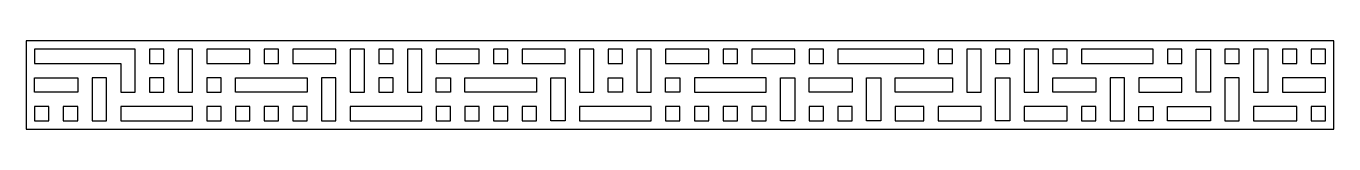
# Model space of a CAD drawing. Header units: millimetres. Extents: x 4650 to 7732, y 3388 to 3597.
import ezdxf

# ---------------------------------------------------------------- set-up
doc = ezdxf.new("R2010")
doc.units = ezdxf.units.MM
doc.layers.add('Default Layer', color=1, linetype='Continuous')

msp = doc.modelspace()

# ---------------------------------------------------------------- linework, layer by layer
at = {"layer": 'Default Layer'}
for points in [[(4649.5, 3388.4), (7732.3, 3388.4), (7732.3, 3596.9), (4649.5, 3596.9)], [(4872.4, 3543.1), (4872.4, 3475.5), (4906.2, 3475.5), (4906.2, 3576.9), (4669.5, 3576.9), (4669.5, 3543.1)], [(4973.8, 3576.9), (4940, 3576.9), (4940, 3543.1), (4973.8, 3543.1)], [(5041.4, 3576.9), (5007.6, 3576.9), (5007.6, 3475.5), (5041.4, 3475.5)], [(5075.2, 3576.9), (5075.2, 3543.1), (5176.7, 3543.1), (5176.7, 3576.9)], [(5210.5, 3543.1), (5244.3, 3543.1), (5244.3, 3576.9), (5210.5, 3576.9)], [(5379.5, 3543.1), (5379.5, 3576.9), (5278.1, 3576.9), (5278.1, 3543.1)], [(5413.3, 3576.9), (5413.3, 3475.5), (5447.1, 3475.5), (5447.1, 3576.9)], [(5514.7, 3543.1), (5514.7, 3576.9), (5480.9, 3576.9), (5480.9, 3543.1)], [(5582.4, 3576.9), (5548.6, 3576.9), (5548.6, 3475.5), (5582.4, 3475.5)], [(5717.6, 3576.9), (5616.2, 3576.9), (5616.2, 3543.1), (5717.6, 3543.1)], [(5785.2, 3576.9), (5751.4, 3576.9), (5751.4, 3543.1), (5785.2, 3543.1)], [(5819, 3576.9), (5819, 3543.1), (5920.4, 3543.1), (5920.4, 3576.9)], [(5988.1, 3475.5), (5988.1, 3576.9), (5954.3, 3576.9), (5954.3, 3475.5)], [(6021.9, 3576.9), (6021.9, 3543.1), (6055.7, 3543.1), (6055.7, 3576.9)], [(6089.5, 3475.5), (6123.3, 3475.5), (6123.3, 3576.9), (6089.5, 3576.9)], [(6157.1, 3576.9), (6157.1, 3543.1), (6258.5, 3543.1), (6258.5, 3576.9)], [(6326.1, 3576.9), (6292.3, 3576.9), (6292.3, 3543.1), (6326.1, 3543.1)], [(6360, 3543.1), (6461.4, 3543.1), (6461.4, 3576.9), (6360, 3576.9)], [(6495.2, 3576.9), (6495.2, 3543.1), (6529, 3543.1), (6529, 3576.9)], [(6765.7, 3543.1), (6765.7, 3576.9), (6562.8, 3576.9), (6562.8, 3543.1)], [(6833.3, 3543.1), (6833.3, 3576.9), (6799.5, 3576.9), (6799.5, 3543.1)], [(6867.1, 3475.5), (6900.9, 3475.5), (6900.9, 3576.9), (6867.1, 3576.9)], [(6968.5, 3543.1), (6968.5, 3576.9), (6934.7, 3576.9), (6934.7, 3543.1)], [(7002.3, 3576.9), (7002.3, 3475.5), (7036.1, 3475.5), (7036.1, 3576.9)], [(7069.9, 3576.9), (7069.9, 3543.1), (7103.7, 3543.1), (7103.7, 3576.9)], [(7306.6, 3576.9), (7137.5, 3576.9), (7137.5, 3543.1), (7306.6, 3543.1)], [(7340.4, 3576.9), (7340.4, 3543.1), (7374.2, 3543.1), (7374.2, 3576.9)], [(7441.8, 3475.5), (7408, 3475.5), (7408, 3576.9), (7441.8, 3576.9)], [(7509.4, 3576.9), (7475.6, 3576.9), (7475.6, 3543.1), (7509.4, 3543.1)], [(7543.2, 3475.5), (7577.1, 3475.5), (7577.1, 3576.9), (7543.2, 3576.9)], [(7644.7, 3576.9), (7610.9, 3576.9), (7610.9, 3543.1), (7644.7, 3543.1)], [(7678.5, 3543.1), (7712.3, 3543.1), (7712.3, 3576.9), (7678.5, 3576.9)], [(4669.5, 3509.3), (4771, 3509.3), (4771, 3475.5), (4669.5, 3475.5)], [(4804.8, 3509.3), (4804.8, 3408.4), (4838.6, 3408.4), (4838.6, 3509.3)], [(4973.8, 3509.3), (4940, 3509.3), (4940, 3475.5), (4973.8, 3475.5)], [(5109, 3475.5), (5109, 3509.3), (5075.2, 3509.3), (5075.2, 3475.5)], [(5311.9, 3475.5), (5142.8, 3475.5), (5142.8, 3509.3), (5311.9, 3509.3)], [(5345.7, 3509.3), (5345.7, 3408.4), (5379.5, 3408.4), (5379.5, 3509.3)], [(5514.7, 3509.3), (5480.9, 3509.3), (5480.9, 3475.5), (5514.7, 3475.5)], [(5616.2, 3475.5), (5616.2, 3509.3), (5650, 3509.3), (5650, 3475.5)], [(5683.8, 3475.5), (5683.8, 3509.3), (5852.8, 3509.3), (5852.8, 3475.5)], [(5886.6, 3408.4), (5886.6, 3509.3), (5920.4, 3509.3), (5920.4, 3408.4)], [(6055.7, 3475.5), (6021.9, 3475.5), (6021.9, 3509.3), (6055.7, 3509.3)], [(6190.9, 3475.5), (6157.1, 3475.5), (6157.1, 3509.3), (6190.9, 3509.3)], [(6393.8, 3475.5), (6393.8, 3509.3), (6224.7, 3509.3), (6224.7, 3475.5)], [(6461.4, 3408.4), (6427.6, 3408.4), (6427.6, 3509.3), (6461.4, 3509.3)], [(6495.2, 3475.5), (6495.2, 3509.3), (6596.6, 3509.3), (6596.6, 3475.5)], [(6630.4, 3408.4), (6630.4, 3509.3), (6664.2, 3509.3), (6664.2, 3408.4)], [(6833.3, 3509.3), (6833.3, 3475.5), (6698, 3475.5), (6698, 3509.3)], [(6934.7, 3509.3), (6968.5, 3509.3), (6968.5, 3408.4), (6934.7, 3408.4)], [(7171.4, 3475.5), (7069.9, 3475.5), (7069.9, 3509.3), (7171.4, 3509.3)], [(7239, 3408.4), (7239, 3509.3), (7205.2, 3509.3), (7205.2, 3408.4)], [(7272.8, 3509.3), (7272.8, 3475.5), (7374.2, 3475.5), (7374.2, 3509.3)], [(7509.4, 3408.4), (7509.4, 3509.3), (7475.6, 3509.3), (7475.6, 3408.4)], [(7610.9, 3509.3), (7610.9, 3475.5), (7712.3, 3475.5), (7712.3, 3509.3)], [(4669.5, 3441.7), (4669.5, 3408.4), (4703.3, 3408.4), (4703.3, 3441.7)], [(4737.1, 3441.7), (4737.1, 3408.4), (4771, 3408.4), (4771, 3441.7)], [(5041.4, 3441.7), (4872.4, 3441.7), (4872.4, 3408.4), (5041.4, 3408.4)], [(5109, 3441.7), (5075.2, 3441.7), (5075.2, 3408.4), (5109, 3408.4)], [(5142.8, 3441.7), (5142.8, 3408.4), (5176.7, 3408.4), (5176.7, 3441.7)], [(5210.5, 3441.7), (5210.5, 3408.4), (5244.3, 3408.4), (5244.3, 3441.7)], [(5278.1, 3441.7), (5278.1, 3408.4), (5311.9, 3408.4), (5311.9, 3441.7)], [(5413.3, 3408.4), (5582.4, 3408.4), (5582.4, 3441.7), (5413.3, 3441.7)], [(5616.2, 3408.4), (5650, 3408.4), (5650, 3441.7), (5616.2, 3441.7)], [(5683.8, 3408.4), (5717.6, 3408.4), (5717.6, 3441.7), (5683.8, 3441.7)], [(5751.4, 3408.4), (5785.2, 3408.4), (5785.2, 3441.7), (5751.4, 3441.7)], [(5819, 3408.4), (5852.8, 3408.4), (5852.8, 3441.7), (5819, 3441.7)], [(6123.3, 3441.7), (5954.3, 3441.7), (5954.3, 3408.4), (6123.3, 3408.4)], [(6157.1, 3408.4), (6190.9, 3408.4), (6190.9, 3441.7), (6157.1, 3441.7)], [(6258.5, 3408.4), (6258.5, 3441.7), (6224.7, 3441.7), (6224.7, 3408.4)], [(6292.3, 3441.7), (6292.3, 3408.4), (6326.1, 3408.4), (6326.1, 3441.7)], [(6393.8, 3441.7), (6360, 3441.7), (6360, 3408.4), (6393.8, 3408.4)], [(6529, 3408.4), (6529, 3441.7), (6495.2, 3441.7), (6495.2, 3408.4)], [(6562.8, 3408.4), (6596.6, 3408.4), (6596.6, 3441.7), (6562.8, 3441.7)], [(6765.7, 3441.7), (6698, 3441.7), (6698, 3408.4), (6765.7, 3408.4)], [(6900.9, 3441.7), (6799.5, 3441.7), (6799.5, 3408.4), (6900.9, 3408.4)], [(7103.7, 3408.4), (7103.7, 3441.7), (7002.3, 3441.7), (7002.3, 3408.4)], [(7171.4, 3441.7), (7137.5, 3441.7), (7137.5, 3408.4), (7171.4, 3408.4)], [(7272.8, 3408.4), (7272.8, 3441.7), (7306.6, 3441.7), (7306.6, 3408.4)], [(7340.4, 3408.4), (7340.4, 3441.7), (7441.8, 3441.7), (7441.8, 3408.4)], [(7644.7, 3408.4), (7644.7, 3441.7), (7543.2, 3441.7), (7543.2, 3408.4)], [(7712.3, 3408.4), (7712.3, 3441.7), (7678.5, 3441.7), (7678.5, 3408.4)]]:
    msp.add_lwpolyline(points, close=True, dxfattribs=at)

doc.saveas('drawing.dxf')
